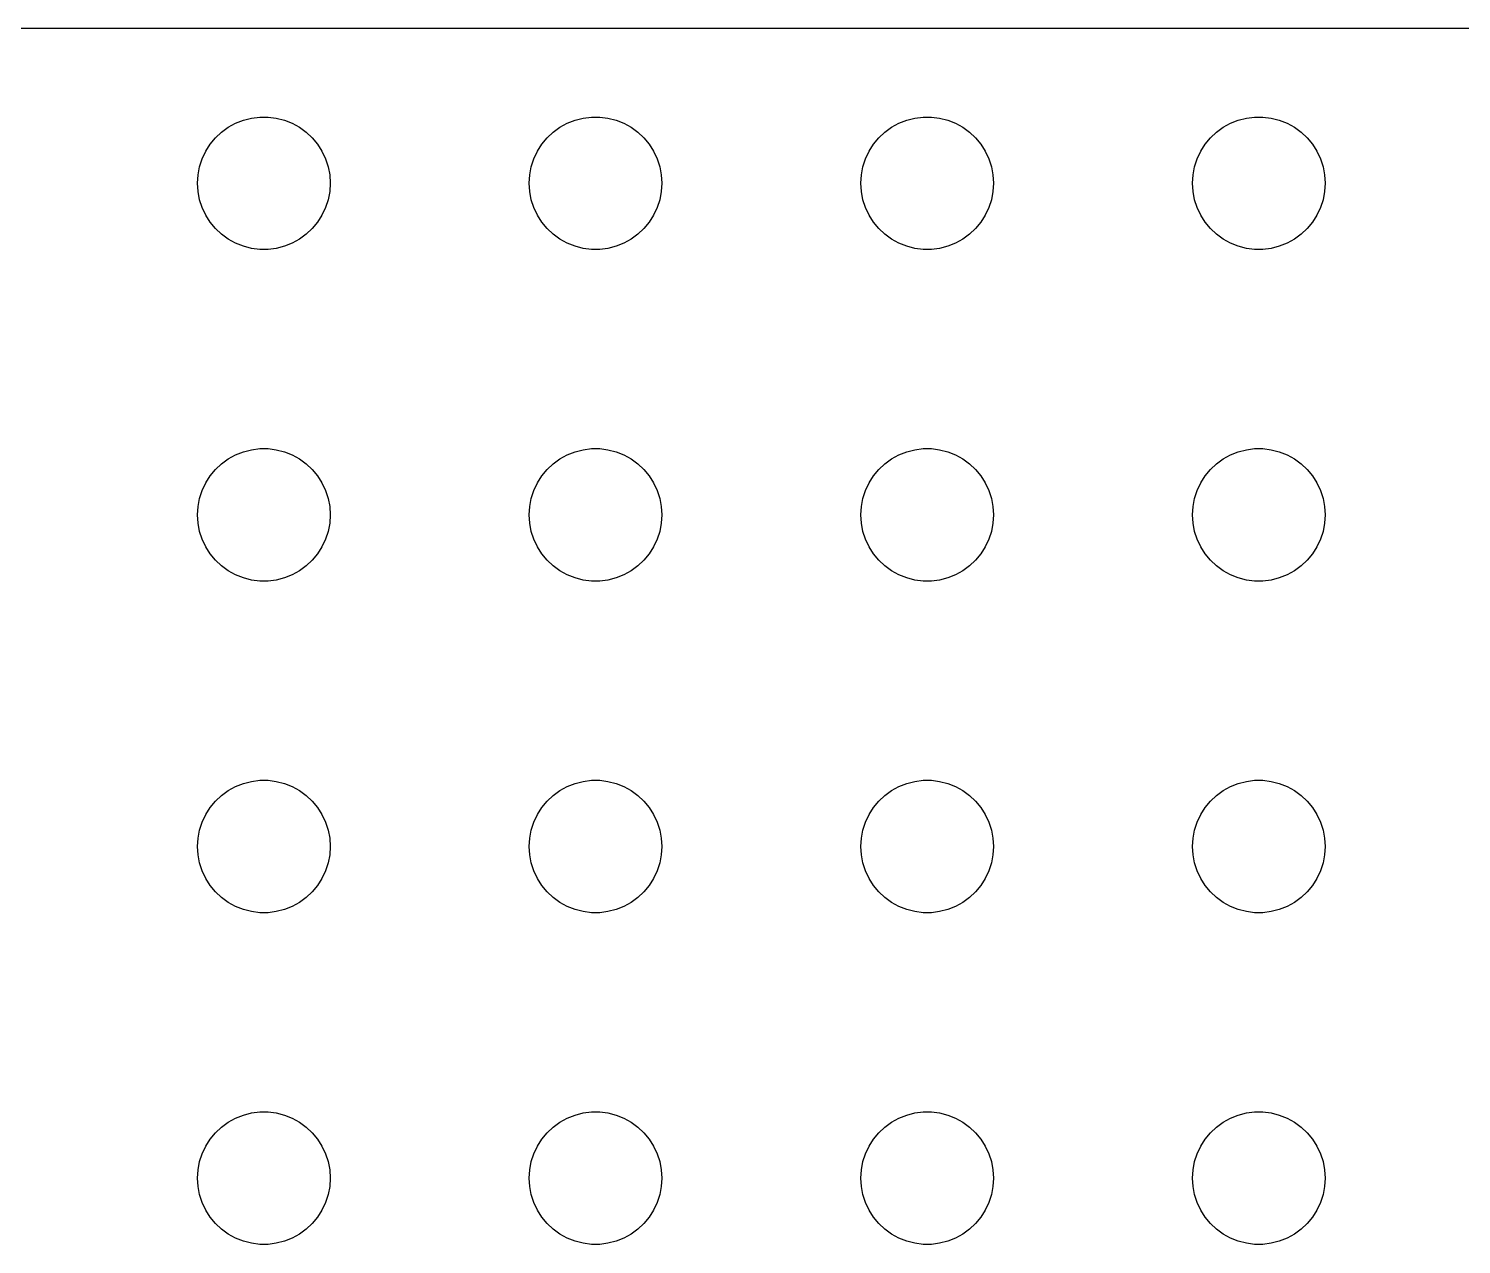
# Model space of a CAD drawing. Header units: metres. Extents: x -142 to 142, y -112 to 112.
# Drawn here: x -70.6 to -5.8, y 57 to 112 of the extents above; entities that cross this region are included whole.
import ezdxf

# ---------------------------------------------------------------- set-up
doc = ezdxf.new("R2010")
doc.units = ezdxf.units.M

msp = doc.modelspace()

# ---------------------------------------------------------------- linework, layer by layer
for p, q in [((137.314, 111.99), (-137.314, 111.99)), ((-61.6075, 107.533), (-61.2773, 107.714)), ((-61.2773, 107.714), (-60.927, 107.853)), ((-60.927, 107.853), (-60.5621, 107.947)), ((-60.5621, 107.947), (-60.1884, 107.994)), ((-60.1884, 107.994), (-59.8116, 107.994)), ((-59.8116, 107.994), (-59.4379, 107.947)), ((-59.4379, 107.947), (-59.0729, 107.853)), ((-59.0729, 107.853), (-58.7227, 107.714)), ((-58.7227, 107.714), (-58.3925, 107.533)), ((-46.6075, 107.533), (-46.2773, 107.714)), ((-46.2773, 107.714), (-45.927, 107.853)), ((-45.927, 107.853), (-45.5621, 107.947)), ((-45.5621, 107.947), (-45.1884, 107.994)), ((-45.1884, 107.994), (-44.8116, 107.994)), ((-44.8116, 107.994), (-44.4379, 107.947)), ((-44.4379, 107.947), (-44.0729, 107.853)), ((-44.0729, 107.853), (-43.7227, 107.714)), ((-43.7227, 107.714), (-43.3925, 107.533)), ((-31.6075, 107.533), (-31.2773, 107.714)), ((-31.2773, 107.714), (-30.927, 107.853)), ((-30.927, 107.853), (-30.5621, 107.947)), ((-30.5621, 107.947), (-30.1884, 107.994)), ((-30.1884, 107.994), (-29.8116, 107.994)), ((-29.8116, 107.994), (-29.4379, 107.947)), ((-29.4379, 107.947), (-29.0729, 107.853)), ((-29.0729, 107.853), (-28.7227, 107.714)), ((-28.7227, 107.714), (-28.3925, 107.533)), ((-16.6075, 107.533), (-16.2773, 107.714)), ((-16.2773, 107.714), (-15.927, 107.853)), ((-15.927, 107.853), (-15.5621, 107.947)), ((-15.5621, 107.947), (-15.1884, 107.994)), ((-15.1884, 107.994), (-14.8116, 107.994)), ((-14.8116, 107.994), (-14.4379, 107.947)), ((-14.4379, 107.947), (-14.0729, 107.853)), ((-14.0729, 107.853), (-13.7227, 107.714)), ((-13.7227, 107.714), (-13.3925, 107.533)), ((-62.427, 106.763), (-62.1869, 107.054)), ((-62.1869, 107.054), (-61.9123, 107.312)), ((-61.9123, 107.312), (-61.6075, 107.533)), ((-58.3925, 107.533), (-58.0877, 107.312)), ((-58.0877, 107.312), (-57.8131, 107.054)), ((-57.8131, 107.054), (-57.5729, 106.763)), ((-47.427, 106.763), (-47.1869, 107.054)), ((-47.1869, 107.054), (-46.9123, 107.312)), ((-46.9123, 107.312), (-46.6075, 107.533)), ((-43.3925, 107.533), (-43.0877, 107.312)), ((-43.0877, 107.312), (-42.8131, 107.054)), ((-42.8131, 107.054), (-42.5729, 106.763)), ((-32.427, 106.763), (-32.1869, 107.054)), ((-32.1869, 107.054), (-31.9123, 107.312)), ((-31.9123, 107.312), (-31.6075, 107.533)), ((-28.3925, 107.533), (-28.0877, 107.312)), ((-28.0877, 107.312), (-27.8131, 107.054)), ((-27.8131, 107.054), (-27.5729, 106.763)), ((-17.427, 106.763), (-17.1869, 107.054)), ((-17.1869, 107.054), (-16.9123, 107.312)), ((-16.9123, 107.312), (-16.6075, 107.533)), ((-13.3925, 107.533), (-13.0877, 107.312)), ((-13.0877, 107.312), (-12.8131, 107.054)), ((-12.8131, 107.054), (-12.5729, 106.763)), ((-62.7893, 106.104), (-62.6289, 106.445)), ((-62.6289, 106.445), (-62.427, 106.763)), ((-57.5729, 106.763), (-57.3711, 106.445)), ((-57.3711, 106.445), (-57.2107, 106.104)), ((-47.7893, 106.104), (-47.6289, 106.445)), ((-47.6289, 106.445), (-47.427, 106.763)), ((-42.5729, 106.763), (-42.3711, 106.445)), ((-42.3711, 106.445), (-42.2107, 106.104)), ((-32.7893, 106.104), (-32.6289, 106.445)), ((-32.6289, 106.445), (-32.427, 106.763)), ((-27.5729, 106.763), (-27.3711, 106.445)), ((-27.3711, 106.445), (-27.2107, 106.104)), ((-17.7893, 106.104), (-17.6289, 106.445)), ((-17.6289, 106.445), (-17.427, 106.763)), ((-12.5729, 106.763), (-12.3711, 106.445)), ((-12.3711, 106.445), (-12.2107, 106.104)), ((-62.9763, 105.376), (-62.9057, 105.746)), ((-62.9057, 105.746), (-62.7893, 106.104)), ((-57.2107, 106.104), (-57.0942, 105.746)), ((-57.0942, 105.746), (-57.0237, 105.376)), ((-47.9763, 105.376), (-47.9057, 105.746)), ((-47.9057, 105.746), (-47.7893, 106.104)), ((-42.2107, 106.104), (-42.0942, 105.746)), ((-42.0942, 105.746), (-42.0237, 105.376)), ((-32.9763, 105.376), (-32.9057, 105.746)), ((-32.9057, 105.746), (-32.7893, 106.104)), ((-27.2107, 106.104), (-27.0942, 105.746)), ((-27.0942, 105.746), (-27.0237, 105.376)), ((-17.9763, 105.376), (-17.9057, 105.746)), ((-17.9057, 105.746), (-17.7893, 106.104)), ((-12.2107, 106.104), (-12.0942, 105.746)), ((-12.0942, 105.746), (-12.0237, 105.376)), ((-63, 105), (-62.9763, 105.376)), ((-62.9763, 104.624), (-63, 105)), ((-57.0237, 105.376), (-57, 105)), ((-57, 105), (-57.0237, 104.624)), ((-48, 105), (-47.9763, 105.376)), ((-47.9763, 104.624), (-48, 105)), ((-42.0237, 105.376), (-42, 105)), ((-42, 105), (-42.0237, 104.624)), ((-33, 105), (-32.9763, 105.376)), ((-32.9763, 104.624), (-33, 105)), ((-27.0237, 105.376), (-27, 105)), ((-27, 105), (-27.0237, 104.624)), ((-18, 105), (-17.9763, 105.376)), ((-17.9763, 104.624), (-18, 105)), ((-12.0237, 105.376), (-12, 105)), ((-12, 105), (-12.0237, 104.624)), ((-62.9057, 104.254), (-62.9763, 104.624)), ((-57.0237, 104.624), (-57.0942, 104.254)), ((-47.9057, 104.254), (-47.9763, 104.624)), ((-42.0237, 104.624), (-42.0942, 104.254)), ((-32.9057, 104.254), (-32.9763, 104.624)), ((-27.0237, 104.624), (-27.0942, 104.254)), ((-17.9057, 104.254), (-17.9763, 104.624)), ((-12.0237, 104.624), (-12.0942, 104.254)), ((-62.7893, 103.896), (-62.9057, 104.254)), ((-62.6289, 103.555), (-62.7893, 103.896)), ((-57.2107, 103.896), (-57.3711, 103.555)), ((-57.0942, 104.254), (-57.2107, 103.896)), ((-47.7893, 103.896), (-47.9057, 104.254)), ((-47.6289, 103.555), (-47.7893, 103.896)), ((-42.2107, 103.896), (-42.3711, 103.555)), ((-42.0942, 104.254), (-42.2107, 103.896)), ((-32.7893, 103.896), (-32.9057, 104.254)), ((-32.6289, 103.555), (-32.7893, 103.896)), ((-27.2107, 103.896), (-27.3711, 103.555)), ((-27.0942, 104.254), (-27.2107, 103.896)), ((-17.7893, 103.896), (-17.9057, 104.254)), ((-17.6289, 103.555), (-17.7893, 103.896)), ((-12.2107, 103.896), (-12.3711, 103.555)), ((-12.0942, 104.254), (-12.2107, 103.896)), ((-62.427, 103.237), (-62.6289, 103.555)), ((-62.1869, 102.946), (-62.427, 103.237)), ((-57.5729, 103.237), (-57.8131, 102.946)), ((-57.3711, 103.555), (-57.5729, 103.237)), ((-47.427, 103.237), (-47.6289, 103.555)), ((-47.1869, 102.946), (-47.427, 103.237)), ((-42.5729, 103.237), (-42.8131, 102.946)), ((-42.3711, 103.555), (-42.5729, 103.237)), ((-32.427, 103.237), (-32.6289, 103.555)), ((-32.1869, 102.946), (-32.427, 103.237)), ((-27.5729, 103.237), (-27.8131, 102.946)), ((-27.3711, 103.555), (-27.5729, 103.237)), ((-17.427, 103.237), (-17.6289, 103.555)), ((-17.1869, 102.946), (-17.427, 103.237)), ((-12.5729, 103.237), (-12.8131, 102.946)), ((-12.3711, 103.555), (-12.5729, 103.237)), ((-61.9123, 102.688), (-62.1869, 102.946)), ((-61.6075, 102.467), (-61.9123, 102.688)), ((-61.2773, 102.286), (-61.6075, 102.467)), ((-58.3925, 102.467), (-58.7227, 102.286)), ((-58.0877, 102.688), (-58.3925, 102.467)), ((-57.8131, 102.946), (-58.0877, 102.688)), ((-46.9123, 102.688), (-47.1869, 102.946)), ((-46.6075, 102.467), (-46.9123, 102.688)), ((-46.2773, 102.286), (-46.6075, 102.467)), ((-43.3925, 102.467), (-43.7227, 102.286)), ((-43.0877, 102.688), (-43.3925, 102.467)), ((-42.8131, 102.946), (-43.0877, 102.688)), ((-31.9123, 102.688), (-32.1869, 102.946)), ((-31.6075, 102.467), (-31.9123, 102.688)), ((-31.2773, 102.286), (-31.6075, 102.467)), ((-28.3925, 102.467), (-28.7227, 102.286)), ((-28.0877, 102.688), (-28.3925, 102.467)), ((-27.8131, 102.946), (-28.0877, 102.688)), ((-16.9123, 102.688), (-17.1869, 102.946)), ((-16.6075, 102.467), (-16.9123, 102.688)), ((-16.2773, 102.286), (-16.6075, 102.467)), ((-13.3925, 102.467), (-13.7227, 102.286)), ((-13.0877, 102.688), (-13.3925, 102.467)), ((-12.8131, 102.946), (-13.0877, 102.688)), ((-60.927, 102.147), (-61.2773, 102.286)), ((-60.5621, 102.053), (-60.927, 102.147)), ((-60.1884, 102.006), (-60.5621, 102.053)), ((-59.8116, 102.006), (-60.1884, 102.006)), ((-59.4379, 102.053), (-59.8116, 102.006)), ((-59.0729, 102.147), (-59.4379, 102.053)), ((-58.7227, 102.286), (-59.0729, 102.147)), ((-45.927, 102.147), (-46.2773, 102.286)), ((-45.5621, 102.053), (-45.927, 102.147)), ((-45.1884, 102.006), (-45.5621, 102.053)), ((-44.8116, 102.006), (-45.1884, 102.006)), ((-44.4379, 102.053), (-44.8116, 102.006)), ((-44.0729, 102.147), (-44.4379, 102.053)), ((-43.7227, 102.286), (-44.0729, 102.147)), ((-30.927, 102.147), (-31.2773, 102.286)), ((-30.5621, 102.053), (-30.927, 102.147)), ((-30.1884, 102.006), (-30.5621, 102.053)), ((-29.8116, 102.006), (-30.1884, 102.006)), ((-29.4379, 102.053), (-29.8116, 102.006)), ((-29.0729, 102.147), (-29.4379, 102.053)), ((-28.7227, 102.286), (-29.0729, 102.147)), ((-15.927, 102.147), (-16.2773, 102.286)), ((-15.5621, 102.053), (-15.927, 102.147)), ((-15.1884, 102.006), (-15.5621, 102.053)), ((-14.8116, 102.006), (-15.1884, 102.006)), ((-14.4379, 102.053), (-14.8116, 102.006)), ((-14.0729, 102.147), (-14.4379, 102.053)), ((-13.7227, 102.286), (-14.0729, 102.147)), ((-61.6075, 92.533), (-61.2773, 92.7145)), ((-61.2773, 92.7145), (-60.927, 92.8532)), ((-60.927, 92.8532), (-60.5621, 92.9469)), ((-60.5621, 92.9469), (-60.1884, 92.9941)), ((-60.1884, 92.9941), (-59.8116, 92.9941)), ((-59.8116, 92.9941), (-59.4379, 92.9469)), ((-59.4379, 92.9469), (-59.0729, 92.8532)), ((-59.0729, 92.8532), (-58.7227, 92.7145)), ((-58.7227, 92.7145), (-58.3925, 92.533)), ((-46.6075, 92.533), (-46.2773, 92.7145)), ((-46.2773, 92.7145), (-45.927, 92.8532)), ((-45.927, 92.8532), (-45.5621, 92.9469)), ((-45.5621, 92.9469), (-45.1884, 92.9941)), ((-45.1884, 92.9941), (-44.8116, 92.9941)), ((-44.8116, 92.9941), (-44.4379, 92.9469)), ((-44.4379, 92.9469), (-44.0729, 92.8532)), ((-44.0729, 92.8532), (-43.7227, 92.7145)), ((-43.7227, 92.7145), (-43.3925, 92.533)), ((-31.6075, 92.533), (-31.2773, 92.7145)), ((-31.2773, 92.7145), (-30.927, 92.8532)), ((-30.927, 92.8532), (-30.5621, 92.9469)), ((-30.5621, 92.9469), (-30.1884, 92.9941)), ((-30.1884, 92.9941), (-29.8116, 92.9941)), ((-29.8116, 92.9941), (-29.4379, 92.9469)), ((-29.4379, 92.9469), (-29.0729, 92.8532)), ((-29.0729, 92.8532), (-28.7227, 92.7145)), ((-28.7227, 92.7145), (-28.3925, 92.533)), ((-16.6075, 92.533), (-16.2773, 92.7145)), ((-16.2773, 92.7145), (-15.927, 92.8532)), ((-15.927, 92.8532), (-15.5621, 92.9469)), ((-15.5621, 92.9469), (-15.1884, 92.9941)), ((-15.1884, 92.9941), (-14.8116, 92.9941)), ((-14.8116, 92.9941), (-14.4379, 92.9469)), ((-14.4379, 92.9469), (-14.0729, 92.8532)), ((-14.0729, 92.8532), (-13.7227, 92.7145)), ((-13.7227, 92.7145), (-13.3925, 92.533)), ((-62.427, 91.7634), (-62.1869, 92.0536)), ((-62.1869, 92.0536), (-61.9123, 92.3115)), ((-61.9123, 92.3115), (-61.6075, 92.533)), ((-58.3925, 92.533), (-58.0877, 92.3115)), ((-58.0877, 92.3115), (-57.8131, 92.0536)), ((-57.8131, 92.0536), (-57.5729, 91.7634)), ((-47.427, 91.7634), (-47.1869, 92.0536)), ((-47.1869, 92.0536), (-46.9123, 92.3115)), ((-46.9123, 92.3115), (-46.6075, 92.533)), ((-43.3925, 92.533), (-43.0877, 92.3115)), ((-43.0877, 92.3115), (-42.8131, 92.0536)), ((-42.8131, 92.0536), (-42.5729, 91.7634)), ((-32.427, 91.7634), (-32.1869, 92.0536)), ((-32.1869, 92.0536), (-31.9123, 92.3115)), ((-31.9123, 92.3115), (-31.6075, 92.533)), ((-28.3925, 92.533), (-28.0877, 92.3115)), ((-28.0877, 92.3115), (-27.8131, 92.0536)), ((-27.8131, 92.0536), (-27.5729, 91.7634)), ((-17.427, 91.7634), (-17.1869, 92.0536)), ((-17.1869, 92.0536), (-16.9123, 92.3115)), ((-16.9123, 92.3115), (-16.6075, 92.533)), ((-13.3925, 92.533), (-13.0877, 92.3115)), ((-13.0877, 92.3115), (-12.8131, 92.0536)), ((-12.8131, 92.0536), (-12.5729, 91.7634)), ((-62.7893, 91.1044), (-62.6289, 91.4453)), ((-62.6289, 91.4453), (-62.427, 91.7634)), ((-57.5729, 91.7634), (-57.3711, 91.4453)), ((-57.3711, 91.4453), (-57.2107, 91.1044)), ((-47.7893, 91.1044), (-47.6289, 91.4453)), ((-47.6289, 91.4453), (-47.427, 91.7634)), ((-42.5729, 91.7634), (-42.3711, 91.4453)), ((-42.3711, 91.4453), (-42.2107, 91.1044)), ((-32.7893, 91.1044), (-32.6289, 91.4453)), ((-32.6289, 91.4453), (-32.427, 91.7634)), ((-27.5729, 91.7634), (-27.3711, 91.4453)), ((-27.3711, 91.4453), (-27.2107, 91.1044)), ((-17.7893, 91.1044), (-17.6289, 91.4453)), ((-17.6289, 91.4453), (-17.427, 91.7634)), ((-12.5729, 91.7634), (-12.3711, 91.4453)), ((-12.3711, 91.4453), (-12.2107, 91.1044)), ((-62.9763, 90.376), (-62.9057, 90.7461)), ((-62.9057, 90.7461), (-62.7893, 91.1044)), ((-57.2107, 91.1044), (-57.0942, 90.7461)), ((-57.0942, 90.7461), (-57.0237, 90.376)), ((-47.9763, 90.376), (-47.9057, 90.7461)), ((-47.9057, 90.7461), (-47.7893, 91.1044)), ((-42.2107, 91.1044), (-42.0942, 90.7461)), ((-42.0942, 90.7461), (-42.0237, 90.376)), ((-32.9763, 90.376), (-32.9057, 90.7461)), ((-32.9057, 90.7461), (-32.7893, 91.1044)), ((-27.2107, 91.1044), (-27.0942, 90.7461)), ((-27.0942, 90.7461), (-27.0237, 90.376)), ((-17.9763, 90.376), (-17.9057, 90.7461)), ((-17.9057, 90.7461), (-17.7893, 91.1044)), ((-12.2107, 91.1044), (-12.0942, 90.7461)), ((-12.0942, 90.7461), (-12.0237, 90.376)), ((-63, 90), (-62.9763, 90.376)), ((-57.0237, 90.376), (-57, 90)), ((-48, 90), (-47.9763, 90.376)), ((-42.0237, 90.376), (-42, 90)), ((-33, 90), (-32.9763, 90.376)), ((-27.0237, 90.376), (-27, 90)), ((-18, 90), (-17.9763, 90.376)), ((-12.0237, 90.376), (-12, 90)), ((-62.9763, 89.624), (-63, 90)), ((-62.9057, 89.2539), (-62.9763, 89.624)), ((-57.0237, 89.624), (-57.0942, 89.2539)), ((-57, 90), (-57.0237, 89.624)), ((-47.9763, 89.624), (-48, 90)), ((-47.9057, 89.2539), (-47.9763, 89.624)), ((-42.0237, 89.624), (-42.0942, 89.2539)), ((-42, 90), (-42.0237, 89.624)), ((-32.9763, 89.624), (-33, 90)), ((-32.9057, 89.2539), (-32.9763, 89.624)), ((-27.0237, 89.624), (-27.0942, 89.2539)), ((-27, 90), (-27.0237, 89.624)), ((-17.9763, 89.624), (-18, 90)), ((-17.9057, 89.2539), (-17.9763, 89.624)), ((-12.0237, 89.624), (-12.0942, 89.2539)), ((-12, 90), (-12.0237, 89.624)), ((-62.7893, 88.8956), (-62.9057, 89.2539)), ((-62.6289, 88.5547), (-62.7893, 88.8956)), ((-57.2107, 88.8956), (-57.3711, 88.5547)), ((-57.0942, 89.2539), (-57.2107, 88.8956)), ((-47.7893, 88.8956), (-47.9057, 89.2539)), ((-47.6289, 88.5547), (-47.7893, 88.8956)), ((-42.2107, 88.8956), (-42.3711, 88.5547)), ((-42.0942, 89.2539), (-42.2107, 88.8956)), ((-32.7893, 88.8956), (-32.9057, 89.2539)), ((-32.6289, 88.5547), (-32.7893, 88.8956)), ((-27.2107, 88.8956), (-27.3711, 88.5547)), ((-27.0942, 89.2539), (-27.2107, 88.8956)), ((-17.7893, 88.8956), (-17.9057, 89.2539)), ((-17.6289, 88.5547), (-17.7893, 88.8956)), ((-12.2107, 88.8956), (-12.3711, 88.5547)), ((-12.0942, 89.2539), (-12.2107, 88.8956)), ((-62.427, 88.2366), (-62.6289, 88.5547)), ((-62.1869, 87.9464), (-62.427, 88.2366)), ((-57.5729, 88.2366), (-57.8131, 87.9464)), ((-57.3711, 88.5547), (-57.5729, 88.2366)), ((-47.427, 88.2366), (-47.6289, 88.5547)), ((-47.1869, 87.9464), (-47.427, 88.2366)), ((-42.5729, 88.2366), (-42.8131, 87.9464)), ((-42.3711, 88.5547), (-42.5729, 88.2366)), ((-32.427, 88.2366), (-32.6289, 88.5547)), ((-32.1869, 87.9464), (-32.427, 88.2366)), ((-27.5729, 88.2366), (-27.8131, 87.9464)), ((-27.3711, 88.5547), (-27.5729, 88.2366)), ((-17.427, 88.2366), (-17.6289, 88.5547)), ((-17.1869, 87.9464), (-17.427, 88.2366)), ((-12.5729, 88.2366), (-12.8131, 87.9464)), ((-12.3711, 88.5547), (-12.5729, 88.2366)), ((-61.9123, 87.6885), (-62.1869, 87.9464)), ((-61.6075, 87.467), (-61.9123, 87.6885)), ((-58.0877, 87.6885), (-58.3925, 87.467)), ((-57.8131, 87.9464), (-58.0877, 87.6885)), ((-46.9123, 87.6885), (-47.1869, 87.9464)), ((-46.6075, 87.467), (-46.9123, 87.6885)), ((-43.0877, 87.6885), (-43.3925, 87.467)), ((-42.8131, 87.9464), (-43.0877, 87.6885)), ((-31.9123, 87.6885), (-32.1869, 87.9464)), ((-31.6075, 87.467), (-31.9123, 87.6885)), ((-28.0877, 87.6885), (-28.3925, 87.467)), ((-27.8131, 87.9464), (-28.0877, 87.6885)), ((-16.9123, 87.6885), (-17.1869, 87.9464)), ((-16.6075, 87.467), (-16.9123, 87.6885)), ((-13.0877, 87.6885), (-13.3925, 87.467)), ((-12.8131, 87.9464), (-13.0877, 87.6885)), ((-61.2773, 87.2855), (-61.6075, 87.467)), ((-60.927, 87.1468), (-61.2773, 87.2855)), ((-60.5621, 87.0531), (-60.927, 87.1468)), ((-60.1884, 87.0059), (-60.5621, 87.0531)), ((-59.8116, 87.0059), (-60.1884, 87.0059)), ((-59.4379, 87.0531), (-59.8116, 87.0059)), ((-59.0729, 87.1468), (-59.4379, 87.0531)), ((-58.7227, 87.2855), (-59.0729, 87.1468)), ((-58.3925, 87.467), (-58.7227, 87.2855)), ((-46.2773, 87.2855), (-46.6075, 87.467)), ((-45.927, 87.1468), (-46.2773, 87.2855)), ((-45.5621, 87.0531), (-45.927, 87.1468)), ((-45.1884, 87.0059), (-45.5621, 87.0531)), ((-44.8116, 87.0059), (-45.1884, 87.0059)), ((-44.4379, 87.0531), (-44.8116, 87.0059)), ((-44.0729, 87.1468), (-44.4379, 87.0531)), ((-43.7227, 87.2855), (-44.0729, 87.1468)), ((-43.3925, 87.467), (-43.7227, 87.2855)), ((-31.2773, 87.2855), (-31.6075, 87.467)), ((-30.927, 87.1468), (-31.2773, 87.2855)), ((-30.5621, 87.0531), (-30.927, 87.1468)), ((-30.1884, 87.0059), (-30.5621, 87.0531)), ((-29.8116, 87.0059), (-30.1884, 87.0059)), ((-29.4379, 87.0531), (-29.8116, 87.0059)), ((-29.0729, 87.1468), (-29.4379, 87.0531)), ((-28.7227, 87.2855), (-29.0729, 87.1468)), ((-28.3925, 87.467), (-28.7227, 87.2855)), ((-16.2773, 87.2855), (-16.6075, 87.467)), ((-15.927, 87.1468), (-16.2773, 87.2855)), ((-15.5621, 87.0531), (-15.927, 87.1468)), ((-15.1884, 87.0059), (-15.5621, 87.0531)), ((-14.8116, 87.0059), (-15.1884, 87.0059)), ((-14.4379, 87.0531), (-14.8116, 87.0059)), ((-14.0729, 87.1468), (-14.4379, 87.0531)), ((-13.7227, 87.2855), (-14.0729, 87.1468)), ((-13.3925, 87.467), (-13.7227, 87.2855)), ((-61.2773, 77.7145), (-60.927, 77.8532)), ((-60.927, 77.8532), (-60.5621, 77.9469)), ((-60.5621, 77.9469), (-60.1884, 77.9941)), ((-60.1884, 77.9941), (-59.8116, 77.9941)), ((-59.8116, 77.9941), (-59.4379, 77.9469)), ((-59.4379, 77.9469), (-59.0729, 77.8532)), ((-59.0729, 77.8532), (-58.7227, 77.7145)), ((-46.2773, 77.7145), (-45.927, 77.8532)), ((-45.927, 77.8532), (-45.5621, 77.9469)), ((-45.5621, 77.9469), (-45.1884, 77.9941)), ((-45.1884, 77.9941), (-44.8116, 77.9941)), ((-44.8116, 77.9941), (-44.4379, 77.9469)), ((-44.4379, 77.9469), (-44.0729, 77.8532)), ((-44.0729, 77.8532), (-43.7227, 77.7145)), ((-31.2773, 77.7145), (-30.927, 77.8532)), ((-30.927, 77.8532), (-30.5621, 77.9469)), ((-30.5621, 77.9469), (-30.1884, 77.9941)), ((-30.1884, 77.9941), (-29.8116, 77.9941)), ((-29.8116, 77.9941), (-29.4379, 77.9469)), ((-29.4379, 77.9469), (-29.0729, 77.8532)), ((-29.0729, 77.8532), (-28.7227, 77.7145)), ((-16.2773, 77.7145), (-15.927, 77.8532)), ((-15.927, 77.8532), (-15.5621, 77.9469)), ((-15.5621, 77.9469), (-15.1884, 77.9941)), ((-15.1884, 77.9941), (-14.8116, 77.9941)), ((-14.8116, 77.9941), (-14.4379, 77.9469)), ((-14.4379, 77.9469), (-14.0729, 77.8532)), ((-14.0729, 77.8532), (-13.7227, 77.7145)), ((-62.1869, 77.0536), (-61.9123, 77.3115)), ((-61.9123, 77.3115), (-61.6075, 77.533)), ((-61.6075, 77.533), (-61.2773, 77.7145)), ((-58.7227, 77.7145), (-58.3925, 77.533)), ((-58.3925, 77.533), (-58.0877, 77.3115)), ((-58.0877, 77.3115), (-57.8131, 77.0536)), ((-47.1869, 77.0536), (-46.9123, 77.3115)), ((-46.9123, 77.3115), (-46.6075, 77.533)), ((-46.6075, 77.533), (-46.2773, 77.7145)), ((-43.7227, 77.7145), (-43.3925, 77.533)), ((-43.3925, 77.533), (-43.0877, 77.3115)), ((-43.0877, 77.3115), (-42.8131, 77.0536)), ((-32.1869, 77.0536), (-31.9123, 77.3115)), ((-31.9123, 77.3115), (-31.6075, 77.533)), ((-31.6075, 77.533), (-31.2773, 77.7145)), ((-28.7227, 77.7145), (-28.3925, 77.533)), ((-28.3925, 77.533), (-28.0877, 77.3115)), ((-28.0877, 77.3115), (-27.8131, 77.0536)), ((-17.1869, 77.0536), (-16.9123, 77.3115)), ((-16.9123, 77.3115), (-16.6075, 77.533)), ((-16.6075, 77.533), (-16.2773, 77.7145)), ((-13.7227, 77.7145), (-13.3925, 77.533)), ((-13.3925, 77.533), (-13.0877, 77.3115)), ((-13.0877, 77.3115), (-12.8131, 77.0536)), ((-62.6289, 76.4453), (-62.427, 76.7634)), ((-62.427, 76.7634), (-62.1869, 77.0536)), ((-57.8131, 77.0536), (-57.5729, 76.7634)), ((-57.5729, 76.7634), (-57.3711, 76.4453)), ((-47.6289, 76.4453), (-47.427, 76.7634)), ((-47.427, 76.7634), (-47.1869, 77.0536)), ((-42.8131, 77.0536), (-42.5729, 76.7634)), ((-42.5729, 76.7634), (-42.3711, 76.4453)), ((-32.6289, 76.4453), (-32.427, 76.7634)), ((-32.427, 76.7634), (-32.1869, 77.0536)), ((-27.8131, 77.0536), (-27.5729, 76.7634)), ((-27.5729, 76.7634), (-27.3711, 76.4453)), ((-17.6289, 76.4453), (-17.427, 76.7634)), ((-17.427, 76.7634), (-17.1869, 77.0536)), ((-12.8131, 77.0536), (-12.5729, 76.7634)), ((-12.5729, 76.7634), (-12.3711, 76.4453)), ((-62.9057, 75.7461), (-62.7893, 76.1044)), ((-62.7893, 76.1044), (-62.6289, 76.4453)), ((-57.3711, 76.4453), (-57.2107, 76.1044)), ((-57.2107, 76.1044), (-57.0942, 75.7461)), ((-47.9057, 75.7461), (-47.7893, 76.1044)), ((-47.7893, 76.1044), (-47.6289, 76.4453)), ((-42.3711, 76.4453), (-42.2107, 76.1044)), ((-42.2107, 76.1044), (-42.0942, 75.7461)), ((-32.9057, 75.7461), (-32.7893, 76.1044)), ((-32.7893, 76.1044), (-32.6289, 76.4453)), ((-27.3711, 76.4453), (-27.2107, 76.1044)), ((-27.2107, 76.1044), (-27.0942, 75.7461)), ((-17.9057, 75.7461), (-17.7893, 76.1044)), ((-17.7893, 76.1044), (-17.6289, 76.4453)), ((-12.3711, 76.4453), (-12.2107, 76.1044)), ((-12.2107, 76.1044), (-12.0942, 75.7461)), ((-63, 75), (-62.9763, 75.376)), ((-62.9763, 75.376), (-62.9057, 75.7461)), ((-57.0942, 75.7461), (-57.0237, 75.376)), ((-57.0237, 75.376), (-57, 75)), ((-48, 75), (-47.9763, 75.376)), ((-47.9763, 75.376), (-47.9057, 75.7461)), ((-42.0942, 75.7461), (-42.0237, 75.376)), ((-42.0237, 75.376), (-42, 75)), ((-33, 75), (-32.9763, 75.376)), ((-32.9763, 75.376), (-32.9057, 75.7461)), ((-27.0942, 75.7461), (-27.0237, 75.376)), ((-27.0237, 75.376), (-27, 75)), ((-18, 75), (-17.9763, 75.376)), ((-17.9763, 75.376), (-17.9057, 75.7461)), ((-12.0942, 75.7461), (-12.0237, 75.376)), ((-12.0237, 75.376), (-12, 75)), ((-62.9763, 74.624), (-63, 75)), ((-62.9057, 74.2539), (-62.9763, 74.624)), ((-57.0237, 74.624), (-57.0942, 74.2539)), ((-57, 75), (-57.0237, 74.624)), ((-47.9763, 74.624), (-48, 75)), ((-47.9057, 74.2539), (-47.9763, 74.624)), ((-42.0237, 74.624), (-42.0942, 74.2539)), ((-42, 75), (-42.0237, 74.624)), ((-32.9763, 74.624), (-33, 75)), ((-32.9057, 74.2539), (-32.9763, 74.624)), ((-27.0237, 74.624), (-27.0942, 74.2539)), ((-27, 75), (-27.0237, 74.624)), ((-17.9763, 74.624), (-18, 75)), ((-17.9057, 74.2539), (-17.9763, 74.624)), ((-12.0237, 74.624), (-12.0942, 74.2539)), ((-12, 75), (-12.0237, 74.624)), ((-62.7893, 73.8956), (-62.9057, 74.2539)), ((-62.6289, 73.5547), (-62.7893, 73.8956)), ((-57.2107, 73.8956), (-57.3711, 73.5547)), ((-57.0942, 74.2539), (-57.2107, 73.8956)), ((-47.7893, 73.8956), (-47.9057, 74.2539)), ((-47.6289, 73.5547), (-47.7893, 73.8956)), ((-42.2107, 73.8956), (-42.3711, 73.5547)), ((-42.0942, 74.2539), (-42.2107, 73.8956)), ((-32.7893, 73.8956), (-32.9057, 74.2539)), ((-32.6289, 73.5547), (-32.7893, 73.8956)), ((-27.2107, 73.8956), (-27.3711, 73.5547)), ((-27.0942, 74.2539), (-27.2107, 73.8956)), ((-17.7893, 73.8956), (-17.9057, 74.2539)), ((-17.6289, 73.5547), (-17.7893, 73.8956)), ((-12.2107, 73.8956), (-12.3711, 73.5547)), ((-12.0942, 74.2539), (-12.2107, 73.8956)), ((-62.427, 73.2366), (-62.6289, 73.5547)), ((-62.1869, 72.9464), (-62.427, 73.2366)), ((-57.5729, 73.2366), (-57.8131, 72.9464)), ((-57.3711, 73.5547), (-57.5729, 73.2366)), ((-47.427, 73.2366), (-47.6289, 73.5547)), ((-47.1869, 72.9464), (-47.427, 73.2366)), ((-42.5729, 73.2366), (-42.8131, 72.9464)), ((-42.3711, 73.5547), (-42.5729, 73.2366)), ((-32.427, 73.2366), (-32.6289, 73.5547)), ((-32.1869, 72.9464), (-32.427, 73.2366)), ((-27.5729, 73.2366), (-27.8131, 72.9464)), ((-27.3711, 73.5547), (-27.5729, 73.2366)), ((-17.427, 73.2366), (-17.6289, 73.5547)), ((-17.1869, 72.9464), (-17.427, 73.2366)), ((-12.5729, 73.2366), (-12.8131, 72.9464)), ((-12.3711, 73.5547), (-12.5729, 73.2366)), ((-61.9123, 72.6885), (-62.1869, 72.9464)), ((-61.6075, 72.467), (-61.9123, 72.6885)), ((-58.0877, 72.6885), (-58.3925, 72.467)), ((-57.8131, 72.9464), (-58.0877, 72.6885)), ((-46.9123, 72.6885), (-47.1869, 72.9464)), ((-46.6075, 72.467), (-46.9123, 72.6885)), ((-43.0877, 72.6885), (-43.3925, 72.467)), ((-42.8131, 72.9464), (-43.0877, 72.6885)), ((-31.9123, 72.6885), (-32.1869, 72.9464)), ((-31.6075, 72.467), (-31.9123, 72.6885)), ((-28.0877, 72.6885), (-28.3925, 72.467)), ((-27.8131, 72.9464), (-28.0877, 72.6885)), ((-16.9123, 72.6885), (-17.1869, 72.9464)), ((-16.6075, 72.467), (-16.9123, 72.6885)), ((-13.0877, 72.6885), (-13.3925, 72.467)), ((-12.8131, 72.9464), (-13.0877, 72.6885)), ((-61.2773, 72.2855), (-61.6075, 72.467)), ((-60.927, 72.1468), (-61.2773, 72.2855)), ((-60.5621, 72.0531), (-60.927, 72.1468)), ((-60.1884, 72.0059), (-60.5621, 72.0531)), ((-59.8116, 72.0059), (-60.1884, 72.0059)), ((-59.4379, 72.0531), (-59.8116, 72.0059)), ((-59.0729, 72.1468), (-59.4379, 72.0531)), ((-58.7227, 72.2855), (-59.0729, 72.1468)), ((-58.3925, 72.467), (-58.7227, 72.2855)), ((-46.2773, 72.2855), (-46.6075, 72.467)), ((-45.927, 72.1468), (-46.2773, 72.2855)), ((-45.5621, 72.0531), (-45.927, 72.1468)), ((-45.1884, 72.0059), (-45.5621, 72.0531)), ((-44.8116, 72.0059), (-45.1884, 72.0059)), ((-44.4379, 72.0531), (-44.8116, 72.0059)), ((-44.0729, 72.1468), (-44.4379, 72.0531)), ((-43.7227, 72.2855), (-44.0729, 72.1468)), ((-43.3925, 72.467), (-43.7227, 72.2855)), ((-31.2773, 72.2855), (-31.6075, 72.467)), ((-30.927, 72.1468), (-31.2773, 72.2855)), ((-30.5621, 72.0531), (-30.927, 72.1468)), ((-30.1884, 72.0059), (-30.5621, 72.0531)), ((-29.8116, 72.0059), (-30.1884, 72.0059)), ((-29.4379, 72.0531), (-29.8116, 72.0059)), ((-29.0729, 72.1468), (-29.4379, 72.0531)), ((-28.7227, 72.2855), (-29.0729, 72.1468)), ((-28.3925, 72.467), (-28.7227, 72.2855)), ((-16.2773, 72.2855), (-16.6075, 72.467)), ((-15.927, 72.1468), (-16.2773, 72.2855)), ((-15.5621, 72.0531), (-15.927, 72.1468)), ((-15.1884, 72.0059), (-15.5621, 72.0531)), ((-14.8116, 72.0059), (-15.1884, 72.0059)), ((-14.4379, 72.0531), (-14.8116, 72.0059)), ((-14.0729, 72.1468), (-14.4379, 72.0531)), ((-13.7227, 72.2855), (-14.0729, 72.1468)), ((-13.3925, 72.467), (-13.7227, 72.2855)), ((-60.927, 62.8532), (-60.5621, 62.9469)), ((-60.5621, 62.9469), (-60.1884, 62.9941)), ((-60.1884, 62.9941), (-59.8116, 62.9941)), ((-59.8116, 62.9941), (-59.4379, 62.9469)), ((-59.4379, 62.9469), (-59.0729, 62.8532)), ((-45.927, 62.8532), (-45.5621, 62.9469)), ((-45.5621, 62.9469), (-45.1884, 62.9941)), ((-45.1884, 62.9941), (-44.8116, 62.9941)), ((-44.8116, 62.9941), (-44.4379, 62.9469)), ((-44.4379, 62.9469), (-44.0729, 62.8532)), ((-30.927, 62.8532), (-30.5621, 62.9469)), ((-30.5621, 62.9469), (-30.1884, 62.9941)), ((-30.1884, 62.9941), (-29.8116, 62.9941)), ((-29.8116, 62.9941), (-29.4379, 62.9469)), ((-29.4379, 62.9469), (-29.0729, 62.8532)), ((-15.927, 62.8532), (-15.5621, 62.9469)), ((-15.5621, 62.9469), (-15.1884, 62.9941)), ((-15.1884, 62.9941), (-14.8116, 62.9941)), ((-14.8116, 62.9941), (-14.4379, 62.9469)), ((-14.4379, 62.9469), (-14.0729, 62.8532)), ((-62.1869, 62.0536), (-61.9123, 62.3115)), ((-61.9123, 62.3115), (-61.6075, 62.533)), ((-61.6075, 62.533), (-61.2773, 62.7145)), ((-61.2773, 62.7145), (-60.927, 62.8532)), ((-59.0729, 62.8532), (-58.7227, 62.7145)), ((-58.7227, 62.7145), (-58.3925, 62.533)), ((-58.3925, 62.533), (-58.0877, 62.3115)), ((-58.0877, 62.3115), (-57.8131, 62.0536)), ((-47.1869, 62.0536), (-46.9123, 62.3115)), ((-46.9123, 62.3115), (-46.6075, 62.533)), ((-46.6075, 62.533), (-46.2773, 62.7145)), ((-46.2773, 62.7145), (-45.927, 62.8532)), ((-44.0729, 62.8532), (-43.7227, 62.7145)), ((-43.7227, 62.7145), (-43.3925, 62.533)), ((-43.3925, 62.533), (-43.0877, 62.3115)), ((-43.0877, 62.3115), (-42.8131, 62.0536)), ((-32.1869, 62.0536), (-31.9123, 62.3115)), ((-31.9123, 62.3115), (-31.6075, 62.533)), ((-31.6075, 62.533), (-31.2773, 62.7145)), ((-31.2773, 62.7145), (-30.927, 62.8532)), ((-29.0729, 62.8532), (-28.7227, 62.7145)), ((-28.7227, 62.7145), (-28.3925, 62.533)), ((-28.3925, 62.533), (-28.0877, 62.3115)), ((-28.0877, 62.3115), (-27.8131, 62.0536)), ((-17.1869, 62.0536), (-16.9123, 62.3115)), ((-16.9123, 62.3115), (-16.6075, 62.533)), ((-16.6075, 62.533), (-16.2773, 62.7145)), ((-16.2773, 62.7145), (-15.927, 62.8532)), ((-14.0729, 62.8532), (-13.7227, 62.7145)), ((-13.7227, 62.7145), (-13.3925, 62.533)), ((-13.3925, 62.533), (-13.0877, 62.3115)), ((-13.0877, 62.3115), (-12.8131, 62.0536)), ((-62.6289, 61.4453), (-62.427, 61.7634)), ((-62.427, 61.7634), (-62.1869, 62.0536)), ((-57.8131, 62.0536), (-57.5729, 61.7634)), ((-57.5729, 61.7634), (-57.3711, 61.4453)), ((-47.6289, 61.4453), (-47.427, 61.7634)), ((-47.427, 61.7634), (-47.1869, 62.0536)), ((-42.8131, 62.0536), (-42.5729, 61.7634)), ((-42.5729, 61.7634), (-42.3711, 61.4453)), ((-32.6289, 61.4453), (-32.427, 61.7634)), ((-32.427, 61.7634), (-32.1869, 62.0536)), ((-27.8131, 62.0536), (-27.5729, 61.7634)), ((-27.5729, 61.7634), (-27.3711, 61.4453)), ((-17.6289, 61.4453), (-17.427, 61.7634)), ((-17.427, 61.7634), (-17.1869, 62.0536)), ((-12.8131, 62.0536), (-12.5729, 61.7634)), ((-12.5729, 61.7634), (-12.3711, 61.4453)), ((-62.9057, 60.7461), (-62.7893, 61.1044)), ((-62.7893, 61.1044), (-62.6289, 61.4453)), ((-57.3711, 61.4453), (-57.2107, 61.1044)), ((-57.2107, 61.1044), (-57.0942, 60.7461)), ((-47.9057, 60.7461), (-47.7893, 61.1044)), ((-47.7893, 61.1044), (-47.6289, 61.4453)), ((-42.3711, 61.4453), (-42.2107, 61.1044)), ((-42.2107, 61.1044), (-42.0942, 60.7461)), ((-32.9057, 60.7461), (-32.7893, 61.1044)), ((-32.7893, 61.1044), (-32.6289, 61.4453)), ((-27.3711, 61.4453), (-27.2107, 61.1044)), ((-27.2107, 61.1044), (-27.0942, 60.7461)), ((-17.9057, 60.7461), (-17.7893, 61.1044)), ((-17.7893, 61.1044), (-17.6289, 61.4453)), ((-12.3711, 61.4453), (-12.2107, 61.1044)), ((-12.2107, 61.1044), (-12.0942, 60.7461)), ((-63, 60), (-62.9763, 60.376)), ((-62.9763, 60.376), (-62.9057, 60.7461)), ((-57.0942, 60.7461), (-57.0237, 60.376)), ((-57.0237, 60.376), (-57, 60)), ((-48, 60), (-47.9763, 60.376)), ((-47.9763, 60.376), (-47.9057, 60.7461)), ((-42.0942, 60.7461), (-42.0237, 60.376)), ((-42.0237, 60.376), (-42, 60)), ((-33, 60), (-32.9763, 60.376)), ((-32.9763, 60.376), (-32.9057, 60.7461)), ((-27.0942, 60.7461), (-27.0237, 60.376)), ((-27.0237, 60.376), (-27, 60)), ((-18, 60), (-17.9763, 60.376)), ((-17.9763, 60.376), (-17.9057, 60.7461)), ((-12.0942, 60.7461), (-12.0237, 60.376)), ((-12.0237, 60.376), (-12, 60)), ((-62.9763, 59.624), (-63, 60)), ((-62.9057, 59.2539), (-62.9763, 59.624)), ((-57.0237, 59.624), (-57.0942, 59.2539)), ((-57, 60), (-57.0237, 59.624)), ((-47.9763, 59.624), (-48, 60)), ((-47.9057, 59.2539), (-47.9763, 59.624)), ((-42.0237, 59.624), (-42.0942, 59.2539)), ((-42, 60), (-42.0237, 59.624)), ((-32.9763, 59.624), (-33, 60)), ((-32.9057, 59.2539), (-32.9763, 59.624)), ((-27.0237, 59.624), (-27.0942, 59.2539)), ((-27, 60), (-27.0237, 59.624)), ((-17.9763, 59.624), (-18, 60)), ((-17.9057, 59.2539), (-17.9763, 59.624)), ((-12.0237, 59.624), (-12.0942, 59.2539)), ((-12, 60), (-12.0237, 59.624)), ((-62.7893, 58.8956), (-62.9057, 59.2539)), ((-57.0942, 59.2539), (-57.2107, 58.8956)), ((-47.7893, 58.8956), (-47.9057, 59.2539)), ((-42.0942, 59.2539), (-42.2107, 58.8956)), ((-32.7893, 58.8956), (-32.9057, 59.2539)), ((-27.0942, 59.2539), (-27.2107, 58.8956)), ((-17.7893, 58.8956), (-17.9057, 59.2539)), ((-12.0942, 59.2539), (-12.2107, 58.8956)), ((-62.6289, 58.5547), (-62.7893, 58.8956)), ((-62.427, 58.2366), (-62.6289, 58.5547)), ((-57.3711, 58.5547), (-57.5729, 58.2366)), ((-57.2107, 58.8956), (-57.3711, 58.5547)), ((-47.6289, 58.5547), (-47.7893, 58.8956)), ((-47.427, 58.2366), (-47.6289, 58.5547)), ((-42.3711, 58.5547), (-42.5729, 58.2366)), ((-42.2107, 58.8956), (-42.3711, 58.5547)), ((-32.6289, 58.5547), (-32.7893, 58.8956)), ((-32.427, 58.2366), (-32.6289, 58.5547)), ((-27.3711, 58.5547), (-27.5729, 58.2366)), ((-27.2107, 58.8956), (-27.3711, 58.5547)), ((-17.6289, 58.5547), (-17.7893, 58.8956)), ((-17.427, 58.2366), (-17.6289, 58.5547)), ((-12.3711, 58.5547), (-12.5729, 58.2366)), ((-12.2107, 58.8956), (-12.3711, 58.5547)), ((-62.1869, 57.9464), (-62.427, 58.2366)), ((-61.9123, 57.6885), (-62.1869, 57.9464)), ((-61.6075, 57.467), (-61.9123, 57.6885)), ((-58.0877, 57.6885), (-58.3925, 57.467)), ((-57.8131, 57.9464), (-58.0877, 57.6885)), ((-57.5729, 58.2366), (-57.8131, 57.9464)), ((-47.1869, 57.9464), (-47.427, 58.2366)), ((-46.9123, 57.6885), (-47.1869, 57.9464)), ((-46.6075, 57.467), (-46.9123, 57.6885)), ((-43.0877, 57.6885), (-43.3925, 57.467)), ((-42.8131, 57.9464), (-43.0877, 57.6885)), ((-42.5729, 58.2366), (-42.8131, 57.9464)), ((-32.1869, 57.9464), (-32.427, 58.2366)), ((-31.9123, 57.6885), (-32.1869, 57.9464)), ((-31.6075, 57.467), (-31.9123, 57.6885)), ((-28.0877, 57.6885), (-28.3925, 57.467)), ((-27.8131, 57.9464), (-28.0877, 57.6885)), ((-27.5729, 58.2366), (-27.8131, 57.9464)), ((-17.1869, 57.9464), (-17.427, 58.2366)), ((-16.9123, 57.6885), (-17.1869, 57.9464)), ((-16.6075, 57.467), (-16.9123, 57.6885)), ((-13.0877, 57.6885), (-13.3925, 57.467)), ((-12.8131, 57.9464), (-13.0877, 57.6885)), ((-12.5729, 58.2366), (-12.8131, 57.9464)), ((-61.2773, 57.2855), (-61.6075, 57.467)), ((-60.927, 57.1468), (-61.2773, 57.2855)), ((-60.5621, 57.0531), (-60.927, 57.1468)), ((-60.1884, 57.0059), (-60.5621, 57.0531)), ((-59.4379, 57.0531), (-59.8116, 57.0059)), ((-59.0729, 57.1468), (-59.4379, 57.0531)), ((-58.7227, 57.2855), (-59.0729, 57.1468)), ((-58.3925, 57.467), (-58.7227, 57.2855)), ((-46.2773, 57.2855), (-46.6075, 57.467)), ((-45.927, 57.1468), (-46.2773, 57.2855)), ((-45.5621, 57.0531), (-45.927, 57.1468)), ((-45.1884, 57.0059), (-45.5621, 57.0531)), ((-44.4379, 57.0531), (-44.8116, 57.0059)), ((-44.0729, 57.1468), (-44.4379, 57.0531)), ((-43.7227, 57.2855), (-44.0729, 57.1468)), ((-43.3925, 57.467), (-43.7227, 57.2855)), ((-31.2773, 57.2855), (-31.6075, 57.467)), ((-30.927, 57.1468), (-31.2773, 57.2855)), ((-30.5621, 57.0531), (-30.927, 57.1468)), ((-30.1884, 57.0059), (-30.5621, 57.0531)), ((-29.4379, 57.0531), (-29.8116, 57.0059)), ((-29.0729, 57.1468), (-29.4379, 57.0531)), ((-28.7227, 57.2855), (-29.0729, 57.1468)), ((-28.3925, 57.467), (-28.7227, 57.2855)), ((-16.2773, 57.2855), (-16.6075, 57.467)), ((-15.927, 57.1468), (-16.2773, 57.2855)), ((-15.5621, 57.0531), (-15.927, 57.1468)), ((-15.1884, 57.0059), (-15.5621, 57.0531)), ((-14.4379, 57.0531), (-14.8116, 57.0059)), ((-14.0729, 57.1468), (-14.4379, 57.0531)), ((-13.7227, 57.2855), (-14.0729, 57.1468)), ((-13.3925, 57.467), (-13.7227, 57.2855)), ((-59.8116, 57.0059), (-60.1884, 57.0059)), ((-44.8116, 57.0059), (-45.1884, 57.0059)), ((-29.8116, 57.0059), (-30.1884, 57.0059)), ((-14.8116, 57.0059), (-15.1884, 57.0059))]:
    msp.add_line(p, q)

doc.saveas('drawing.dxf')
